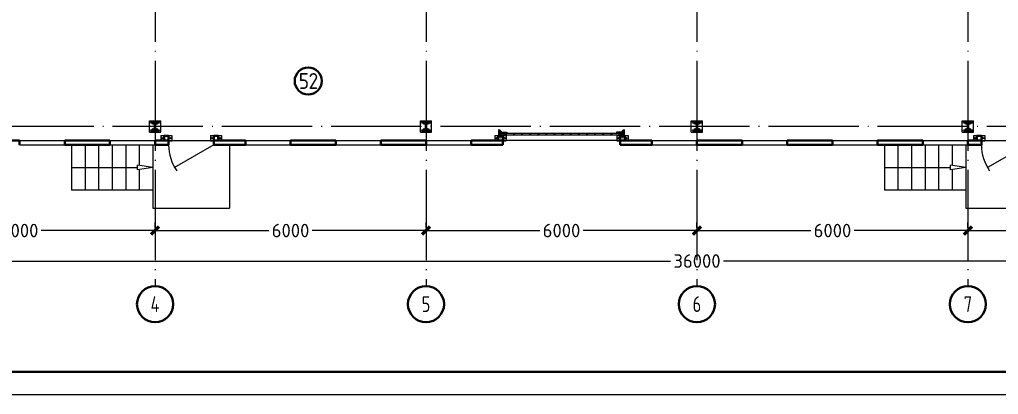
# Model space of a CAD drawing. Extents: x -965262 to 1142518, y -357520 to 71675.
# Drawn here: x -48477 to -26802, y -240088 to -231785 of the extents above; entities that cross this region are included whole.
import ezdxf

# ---------------------------------------------------------------- set-up
doc = ezdxf.new("R2010")
doc.units = 0
doc.header["$LTSCALE"] = 10
doc.linetypes.add('DOTE', pattern=[2.42, 2, -0.2, 0.02, -0.2])
doc.layers.get('0').update_dxf_attribs({"linetype": 'CONTINUOUS', "lineweight": 30})
doc.layers.get('Defpoints').update_dxf_attribs({"linetype": 'CONTINUOUS'})
doc.layers.add('DOTE', color=7, linetype='DOTE', lineweight=9)
doc.styles.add('GOST 2.304', font='isocpeur.ttf', dxfattribs={"width": 0.75, "height": 250})
doc.styles.add('GOST-2.304_Type-B', font='isocpeur.ttf', dxfattribs={"width": 0.9})
doc.styles.get("Standard").update_dxf_attribs({"font": 'isocpeur.ttf', "height": 300})
doc.dimstyles.get("Standard").update_dxf_attribs({"dimscale": 100, "dimtxt": 300, "dimasz": 1.8, "dimexe": 1.8, "dimexo": 0.625, "dimgap": 0.9, "dimtad": 0, "dimdec": 0, "dimzin": 0, "dimdsep": 46, "dimtxsty": 'Standard', "dimblk": 'ARCHTICK', "dimcen": 0.9, "dimclrd": 256, "dimclre": 256, "dimclrt": 256, "dimadec": 0, "dimazin": 0, "dimtfac": 1, "dimtdec": 0, "dimtofl": 0, "dimtmove": 0, "dimatfit": 3, "dimfxl": 1, "dimtolj": 1, "dimtzin": 0, "dimlwd": 15, "dimlwe": 15, "dimarcsym": 0})

# ---------------------------------------------------------------- blocks, each defined once
blk = doc.blocks.new('EC3')
at = {"lineweight": 15}
for p, q in [((67649, 6194), (67649, 4528)), ((68449, 6194), (67649, 6194)), ((68449, 6194), (68449, 4528)), ((68449, 4528), (67649, 4528))]:
    blk.add_line(p, q, dxfattribs=at)
for p, q in [((68382, 5694), (67715, 5694)), ((67715, 5694), (67715, 5028)), ((68382, 5028), (67715, 5028)), ((68382, 5694), (68382, 5028))]:
    blk.add_line(p, q)
for centre in [(68049, 5961), (68049, 4761)]:
    blk.add_circle(centre, 86.7, dxfattribs=at)
blk = doc.blocks.new('MC2#1')
at = {"lineweight": 15}
for p, q in [((-47725, -10175), (-47475, -10175)), ((-47725, -10425), (-47725, -10175)), ((-47475, -10425), (-47475, -10175)), ((-47725, -10425), (-47475, -10425))]:
    blk.add_line(p, q, dxfattribs=at)
for p, q in [((-47700, -10200), (-47500, -10200)), ((-47700, -10212), (-47700, -10200)), ((-47700, -10212), (-47604, -10212)), ((-47700, -10400), (-47700, -10388)), ((-47700, -10388), (-47604, -10388)), ((-47700, -10400), (-47500, -10400)), ((-47604, -10388), (-47604, -10212)), ((-47596, -10388), (-47596, -10212)), ((-47596, -10212), (-47500, -10212)), ((-47596, -10388), (-47500, -10388)), ((-47500, -10212), (-47500, -10200)), ((-47500, -10400), (-47500, -10388))]:
    blk.add_line(p, q)
for centre, major_axis, start_param, end_param in [((-47645, -10235), (-11.3, -11.3), 0.785398, 7.068583), ((-47645, -10365), (-11.3, 11.3), 2.356194490191857, 8.639379797371443), ((-47555, -10235), (-11.3, -11.3), 0.785398, 7.068583), ((-47555, -10365), (-11.3, 11.3), 2.356194490191857, 8.639379797371443)]:
    blk.add_ellipse(centre, major_axis=major_axis, ratio=1, start_param=start_param, end_param=end_param, dxfattribs=at)
blk = doc.blocks.new('anchor.bolt')
for p, q in [((-0.07, 0), (-0.07, -0.72)), ((0.07, 0), (0.07, -0.06)), ((-0.1, -0.04), (-0.07, -0.03)), ((-0.1, -0.04), (0.09, -0.06)), ((0.07, -0.07), (-0.1, -0.04)), ((-0.1, -0.11), (-0.07, -0.1)), ((-0.1, -0.11), (0.09, -0.13)), ((0.07, -0.14), (-0.1, -0.11)), ((-0.1, -0.18), (-0.07, -0.17)), ((-0.1, -0.18), (0.09, -0.2)), ((0.07, -0.21), (-0.1, -0.18)), ((-0.1, -0.25), (-0.07, -0.24)), ((-0.1, -0.25), (0.09, -0.27)), ((0.07, -0.28), (-0.1, -0.25)), ((-0.1, -0.32), (-0.07, -0.31)), ((-0.1, -0.32), (0.09, -0.34)), ((0.07, -0.35), (-0.1, -0.32)), ((-0.1, -0.39), (-0.07, -0.38)), ((-0.1, -0.39), (0.09, -0.41)), ((0.07, -0.42), (-0.1, -0.39)), ((-0.1, -0.46), (-0.07, -0.45)), ((-0.1, -0.46), (0.09, -0.48)), ((0.07, -0.49), (-0.1, -0.46)), ((-0.1, -0.53), (-0.07, -0.52)), ((-0.1, -0.53), (0.09, -0.55)), ((0.07, -0.56), (-0.1, -0.53)), ((-0.09, -0.6), (-0.07, -0.59)), ((-0.09, -0.6), (0.09, -0.62)), ((0.07, -0.63), (-0.09, -0.6)), ((-0.07, -0.72), (0, -0.8)), ((-0.04, -0.62), (-0.06, -0.63)), ((-0.06, -0.64), (-0.06, -0.63)), ((-0.06, -0.73), (-0.06, -0.64)), ((0, -0.79), (-0.06, -0.73)), ((-0.01, -0.63), (-0.04, -0.62)), ((-0.03, -0.63), (0, -0.79)), ((-0.03, -0.63), (0.01, -0.78)), ((-0.02, -0.63), (0.01, -0.77)), ((-0.01, -0.63), (0.02, -0.76)), ((0.03, -0.69), (-0.01, -0.63)), ((0, -0.64), (0.03, -0.75)), ((0, -0.8), (0.07, -0.72)), ((0, -0.79), (0.03, -0.74)), ((0.01, -0.66), (0.03, -0.74)), ((0.03, -0.74), (0.03, -0.69)), ((0.07, -0.06), (0.09, -0.06)), ((0.09, -0.06), (0.07, -0.07)), ((0.07, -0.07), (0.07, -0.13)), ((0.07, -0.13), (0.09, -0.13)), ((0.09, -0.13), (0.07, -0.14)), ((0.07, -0.14), (0.07, -0.2)), ((0.07, -0.2), (0.09, -0.2)), ((0.09, -0.2), (0.07, -0.21)), ((0.07, -0.21), (0.07, -0.27)), ((0.07, -0.27), (0.09, -0.27)), ((0.09, -0.27), (0.07, -0.28)), ((0.07, -0.28), (0.07, -0.34)), ((0.07, -0.33), (0.09, -0.34)), ((0.09, -0.34), (0.07, -0.35)), ((0.07, -0.35), (0.07, -0.41)), ((0.07, -0.4), (0.09, -0.41)), ((0.09, -0.41), (0.07, -0.42)), ((0.07, -0.42), (0.07, -0.48)), ((0.07, -0.47), (0.09, -0.48)), ((0.09, -0.48), (0.07, -0.49)), ((0.07, -0.49), (0.07, -0.55)), ((0.07, -0.55), (0.09, -0.55)), ((0.09, -0.55), (0.07, -0.56)), ((0.07, -0.56), (0.07, -0.62)), ((0.09, -0.62), (0.07, -0.63)), ((0.07, -0.62), (0.09, -0.62)), ((0.07, -0.63), (0.07, -0.72))]:
    blk.add_line(p, q)
blk.add_arc((0.16, -0.64), 0.222, 187.9982, 219.836)
blk = doc.blocks.new('Крепеж_ворот')
at = {"lineweight": 15}
h = blk.add_hatch(dxfattribs=at)
h.set_pattern_fill('ANSI31', color=256, scale=2, angle=180)
h.set_pattern_definition([(225, (746089.599, 74802.7244), (4.49013, -4.49013), [])])
h.paths.add_polyline_path([(746087, 74804), (746087, 74802), (746091, 74802), (746094, 74802), (746094, 74804)], flags=17)
h.paths.add_polyline_path([(746116, 74802, 0.165118), (746120, 74803), (746124, 74806, -0.301689), (746131, 74807), (746135, 74805, 0.130081), (746138, 74804), (746142, 74804), (746142, 74806), (746138, 74806, -0.130081), (746136, 74807), (746133, 74809, 0.301689), (746123, 74808), (746118, 74805, -0.165112), (746116, 74804), (746064, 74804, -0.414223), (746061, 74807), (746061, 74868), (746059, 74868), (746059, 74869), (746059, 74870), (746059, 74870), (746059, 74871), (746059, 74872), (746059, 74872), (746059, 74873), (746059, 74874), (746059, 74875), (746059, 74876), (746059, 74876), (746059, 74877), (746059, 74877), (746059, 74878), (746059, 74879), (746059, 74879), (746061, 74879), (746061, 74945), (746058, 74945), (746058, 74807, 0.41422), (746064, 74802)])
h = blk.add_hatch(dxfattribs=at)
h.set_pattern_fill('ANSI31', color=256, scale=2, angle=90)
h.set_pattern_definition([(135, (736343.8085, 75928.334), (-4.490128, -4.490128), [])])
edge = h.paths.add_edge_path()
edge.add_ellipse((746065, 74838), major_axis=(-1.67, 1.67), ratio=1, start_angle=45, end_angle=135, ccw=False)
edge.add_line((746063, 74838), (746063, 74868))
edge.add_line((746063, 74868), (746061, 74868))
edge.add_line((746061, 74868), (746061, 74838))
edge.add_ellipse((746065, 74838), major_axis=(-2.89, 2.89), ratio=1, start_angle=45, end_angle=135)
edge.add_line((746065, 74834), (746097, 74834))
edge.add_line((746097, 74834), (746097, 74836))
edge.add_line((746097, 74836), (746065, 74836))
edge = h.paths.add_edge_path()
edge.add_ellipse((746065, 74890), major_axis=(2.89, 2.89), ratio=1, start_angle=106, end_angle=135)
edge.add_line((746061, 74890), (746061, 74879))
edge.add_line((746061, 74879), (746063, 74879))
edge.add_line((746063, 74879), (746063, 74890))
edge.add_ellipse((746065, 74890), major_axis=(-1.67, 1.67), ratio=1, start_angle=16, end_angle=45, ccw=False)
edge.add_line((746063, 74891), (746070, 74904))
edge.add_ellipse((746079, 74899), major_axis=(7.45, 7.45), ratio=1, start_angle=-3, end_angle=106, ccw=False)
edge.add_line((746087, 74906), (746097, 74894))
edge.add_line((746097, 74894), (746099, 74895))
edge.add_line((746099, 74895), (746088, 74907))
edge.add_ellipse((746079, 74899), major_axis=(8.67, 8.67), ratio=1, start_angle=-3, end_angle=106)
edge.add_line((746068, 74905), (746062, 74892))
h = blk.add_hatch(color=256, dxfattribs=at)
h.dxf.hatch_style = 1
h.paths.add_polyline_path([(746146, 74809), (746143, 74810, 0.10613), (746142, 74810), (746136, 74809, -0.181324), (746135, 74810, 0.335683), (746120, 74809, -0.119126), (746119, 74809, 0.371631), (746118, 74808), (746118, 74808, 0.451909), (746119, 74807, 0.124341), (746121, 74808, -0.343618), (746134, 74808, 0.181324), (746137, 74808), (746143, 74808, -0.110452), (746143, 74808), (746147, 74807, -0.710497), (746147, 74805), (746143, 74804), (746136, 74804, -0.178994), (746133, 74805, 0.369834), (746130, 74805, -0.178993), (746127, 74804), (746122, 74804, 0.120709), (746122, 74804), (746120, 74803, -0.017147), (746119, 74802, 0.538795), (746120, 74802), (746127, 74802, 0.207608), (746131, 74804, -0.433918), (746132, 74804, 0.207608), (746135, 74802), (746143, 74802, 0.079707), (746143, 74802), (746148, 74804, 0.461502), (746149, 74807, -0.250825), (746149, 74808, -0.128039), (746173, 74816, 0.416657), (746174, 74816), (746174, 74817, 0.409849), (746173, 74817, 0.127248)])
for p, q in [((746058, 74807), (746058, 74945)), ((746058, 74945), (746061, 74945)), ((746059, 74879), (746063, 74879)), ((746059, 74868), (746059, 74879)), ((746059, 74868), (746063, 74868)), ((746061, 74879), (746061, 74945)), ((746061, 74879), (746061, 74890)), ((746061, 74807), (746061, 74868)), ((746061, 74838), (746061, 74868)), ((746068, 74905), (746062, 74892)), ((746070, 74904), (746063, 74891)), ((746063, 74838), (746063, 74890)), ((746064, 74883), (746063, 74883)), ((746064, 74865), (746063, 74865)), ((746064, 74883), (746064, 74874)), ((746067, 74880), (746064, 74883)), ((746064, 74875), (746064, 74873)), ((746064, 74874), (746064, 74865)), ((746067, 74868), (746064, 74865)), ((746064, 74804), (746116, 74804)), ((746064, 74802), (746116, 74802)), ((746097, 74836), (746065, 74836)), ((746097, 74834), (746065, 74834)), ((746067, 74880), (746067, 74875)), ((746067, 74873), (746067, 74868)), ((746079, 74806), (746102, 74806)), ((746079, 74806), (746079, 74804)), ((746079, 74804), (746102, 74804)), ((746082, 74814), (746081, 74813)), ((746081, 74813), (746081, 74806)), ((746099, 74814), (746082, 74814)), ((746086, 74813), (746086, 74806)), ((746087, 74906), (746097, 74894)), ((746088, 74907), (746099, 74895)), ((746095, 74813), (746095, 74806)), ((746097, 74894), (746099, 74895)), ((746097, 74834), (746097, 74836)), ((746099, 74814), (746100, 74813)), ((746100, 74813), (746100, 74806)), ((746102, 74806), (746102, 74804)), ((746118, 74805), (746123, 74808)), ((746120, 74803), (746124, 74806)), ((746135, 74805), (746131, 74807)), ((746136, 74807), (746133, 74809)), ((746142, 74806), (746138, 74806)), ((746138, 74804), (746142, 74804)), ((746142, 74806), (746142, 74804)), ((746142, 74804), (746142, 74806)), ((746143, 74804), (746147, 74805)), ((746143, 74802), (746148, 74804)), ((746174, 74817), (746174, 74816))]:
    blk.add_line(p, q)
for p, q in [((746061, 74879), (746061, 74881)), ((746061, 74834), (746061, 74868)), ((746063, 74883), (746063, 74874)), ((746063, 74874), (746063, 74865)), ((746073, 74842), (746073, 74905)), ((746073, 74896), (746077, 74892)), ((746073, 74851), (746077, 74855)), ((746074, 74886), (746074, 74861)), ((746074, 74880), (746076, 74880)), ((746074, 74867), (746076, 74867)), ((746076, 74886), (746076, 74883)), ((746076, 74883), (746076, 74886)), ((746076, 74886), (746077, 74886)), ((746076, 74864), (746076, 74883)), ((746077, 74873), (746076, 74880)), ((746076, 74880), (746076, 74867)), ((746077, 74873), (746076, 74867)), ((746076, 74864), (746076, 74861)), ((746076, 74864), (746076, 74861)), ((746076, 74861), (746077, 74861)), ((746077, 74886), (746077, 74892)), ((746077, 74861), (746077, 74855)), ((746081, 74898), (746081, 74886)), ((746081, 74849), (746081, 74861)), ((746087, 74898), (746082, 74898)), ((746082, 74886), (746087, 74886)), ((746082, 74861), (746087, 74861)), ((746087, 74849), (746082, 74849)), ((746087, 74899), (746087, 74898)), ((746087, 74886), (746087, 74898)), ((746087, 74886), (746098, 74886)), ((746087, 74849), (746087, 74861)), ((746087, 74861), (746098, 74861)), ((746087, 74847), (746087, 74849)), ((746099, 74885), (746099, 74883)), ((746099, 74883), (746099, 74864)), ((746099, 74882), (746100, 74882)), ((746099, 74865), (746100, 74865)), ((746099, 74862), (746099, 74864)), ((746100, 74861), (746100, 74886)), ((746100, 74886), (746110, 74886)), ((746100, 74861), (746110, 74861)), ((746110, 74861), (746110, 74886)), ((746110, 74881), (746225, 74881)), ((746110, 74865), (746212, 74865)), ((746114, 74877), (746225, 74877)), ((746250, 74859), (746250, 74863))]:
    blk.add_line(p, q, dxfattribs=at)
at = {"lineweight": 15, "ltscale": 0.5}
for p, q in [((746076, 74886), (746074, 74886)), ((746076, 74861), (746074, 74861))]:
    blk.add_line(p, q, dxfattribs=at)
at = {"lineweight": 15, "extrusion": (-1.7375e-14, 1, 0)}
for p, q in [((746113, 74884), (746225, 74884)), ((746113, 74863), (746113, 74884)), ((746113, 74863), (746136, 74863)), ((746117, 74857), (746117, 74829)), ((746117, 74826), (746119, 74823)), ((746119, 74823), (746123, 74825)), ((746121, 74857), (746121, 74829)), ((746123, 74825), (746121, 74828)), ((746123, 74863), (746123, 74863)), ((746250, 74863), (746123, 74863)), ((746250, 74859), (746123, 74859)), ((746124, 74840), (746124, 74849)), ((746136, 74882), (746157, 74882)), ((746136, 74863), (746136, 74882)), ((746157, 74882), (746157, 74863)), ((746157, 74863), (746212, 74863))]:
    blk.add_line(p, q, dxfattribs=at)
at = {"lineweight": 15, "ltscale": 0.5, "extrusion": (-1.7375e-14, 1, 0)}
for p, q in [((746113, 74880), (746225, 74880)), ((746136, 74866), (746113, 74866)), ((746115, 74871), (746120, 74871)), ((746121, 74857), (746117, 74857)), ((746117, 74852), (746117, 74854)), ((746121, 74840), (746117, 74840)), ((746117, 74837), (746117, 74835)), ((746121, 74829), (746117, 74829)), ((746120, 74839), (746120, 74850)), ((746124, 74848), (746120, 74848)), ((746124, 74841), (746120, 74841)), ((746123, 74869), (746123, 74863)), ((746123, 74863), (746123, 74859)), ((746140, 74863), (746140, 74859)), ((746153, 74863), (746153, 74859)), ((746212, 74866), (746157, 74866)), ((746173, 74863), (746173, 74859))]:
    blk.add_line(p, q, dxfattribs=at)
at = {"lineweight": 15, "extrusion": (-2.77556e-16, -1, 0)}
for p, q in [((746225, 74866), (746114, 74866)), ((746128, 74866), (746128, 74863)), ((746138, 74866), (746138, 74863)), ((746164, 74866), (746164, 74863)), ((746174, 74866), (746174, 74863)), ((746201, 74866), (746201, 74863)), ((746210, 74866), (746210, 74863)), ((746225, 74884), (746225, 74863))]:
    blk.add_line(p, q, dxfattribs=at)
at = {"extrusion": (-1, -4.26669e-14, 0)}
for p, q in [((746118, 74808), (746118, 74808)), ((746136, 74809), (746142, 74810)), ((746143, 74808), (746137, 74808)), ((746143, 74810), (746146, 74809)), ((746147, 74807), (746143, 74808))]:
    blk.add_line(p, q, dxfattribs=at)
at = {"extrusion": (-1, -4.2422e-14, 1.22461e-16)}
for p, q in [((746119, 74803), (746122, 74804)), ((746127, 74802), (746120, 74802)), ((746122, 74804), (746127, 74804)), ((746143, 74802), (746135, 74802)), ((746136, 74804), (746143, 74804))]:
    blk.add_line(p, q, dxfattribs=at)
for centre, radius, start, end in [((746064, 74807), 5.62, 180, 270), ((746064, 74807), 3.11, 180, 270), ((746082, 74804), 10.4, 68.2753, 87.8782), ((746091, 74798), 16.2, 73.306, 107.292), ((746099, 74804), 10.4, 92.1218, 111.7247), ((746116, 74807), 3.11, 270, 307.5043), ((746116, 74807), 5.62, 270, 307.5043), ((746119, 74808), 0.586, 91.7247, 173.2711), ((746119, 74807), 0.586, 173.2711, 270.547), ((746118, 74812), 3.52, 271.7247, 298.8983), ((746118, 74812), 5.21, 270.547, 298.8983), ((746128, 74799), 12.4, 54.8903, 129.1143), ((746128, 74799), 10.7, 54.8903, 130.7448), ((746128, 74801), 8.97, 60.3534, 127.5043), ((746128, 74801), 8.97, 60.3534, 127.5043), ((746128, 74801), 8.97, 60.3534, 127.5043), ((746128, 74801), 6.46, 60.3534, 127.5043), ((746136, 74811), 3.54, 234.8903, 276), ((746136, 74811), 1.86, 234.8903, 276), ((746138, 74810), 5.62, 240.3534, 270), ((746138, 74810), 3.11, 240.3534, 270), ((746143, 74810), 0.292, 71.7675, 96), ((746143, 74808), 0.292, 70.7873, 96), ((746176, 74761), 56.8, 93.2805, 122.2878), ((746147, 74806), 0.562, 289.2127, 70.7873), ((746147, 74806), 2.25, 288.2291, 27.3228), ((746176, 74765), 50.3, 93.6593, 122.8448), ((746150, 74807), 0.586, 151, 207.3228), ((746173, 74817), 0.6, 4.1357, 93.2805), ((746173, 74816), 0.6, 273.6593, 4.1357)]:
    blk.add_arc(centre, radius, start, end)
at = {"lineweight": 15}
for centre, radius, start, end in [((746079, 74899), 8.28, 0, 136.0097), ((746079, 74847), 8.28, 223.9903, 0), ((746077, 74883), 0.956, 180, 270), ((746077, 74883), 0.75, 180, 270), ((746077, 74864), 0.956, 90, 180), ((746077, 74864), 0.75, 90, 180), ((746076, 74892), 0.375, 0, 45), ((746076, 74855), 0.375, 315, 0), ((746082, 74898), 0.375, 91, 180), ((746082, 74886), 0.75, 180, 270), ((746082, 74861), 0.75, 90, 180), ((746082, 74849), 0.375, 180, 269), ((746098, 74885), 0.375, 0, 90), ((746098, 74862), 0.375, 270, 0), ((746123, 74857), 5.92, 90, 180), ((746123, 74829), 5.92, 180, 199.6464), ((746123, 74857), 1.87, 90, 180), ((746129, 74855), 8.15, 194.9986, 233.9214), ((746129, 74833), 8.15, 126.0786, 165.0014), ((746123, 74829), 1.87, 180, 185.5313)]:
    blk.add_arc(centre, radius, start, end, dxfattribs=at)
at = {"lineweight": 15, "ltscale": 0.5}
for centre, radius, start, end in [((746119, 74852), 2.25, 195, 270), ((746119, 74836), 2.25, 90, 165), ((746119, 74850), 0.375, 0, 90), ((746119, 74839), 0.375, 270, 0)]:
    blk.add_arc(centre, radius, start, end, dxfattribs=at)
at = {"extrusion": (-1.22461e-16, -5.20252e-30, -1)}
for centre, radius, start, end in [((-746120, 74802), 0.187, 270, 62.4687), ((-746122, 74803), 0.586, 62.4687, 90), ((-746127, 74809), 4.69, 229.4077, 270), ((-746127, 74807), 4.69, 223.0863, 270), ((-746131, 74803), 2.32, 49.4077, 130.5923), ((-746131, 74803), 0.637, 43.0863, 136.9137), ((-746135, 74807), 4.69, 270, 316.9137), ((-746136, 74809), 4.69, 270, 310.5923), ((-746143, 74804), 0.292, 250.7873, 270), ((-746143, 74802), 0.292, 251.7709, 270)]:
    blk.add_arc(centre, radius, start, end, dxfattribs=at)
at = {"extrusion": (0, 0, -1)}
for centre, major_axis, start_param, end_param in [((746065, 74890), (2.89, 2.89), 3.926991, 4.433136), ((746065, 74838), (-2.89, 2.89), 3.926991, 5.497787), ((746065, 74890), (-1.67, 1.67), 5.497787, 6.003933), ((746065, 74838), (-1.67, 1.67), 3.926991, 5.497787), ((746079, 74899), (8.67, 8.67), 4.433136, 6.335545), ((746079, 74899), (7.45, 7.45), 4.433136, 6.335545)]:
    blk.add_ellipse(centre, major_axis=major_axis, ratio=1, start_param=start_param, end_param=end_param, dxfattribs=at)
for points in [[(746067, 74875), (746066, 74875), (746064, 74875)], [(746064, 74873), (746066, 74873), (746067, 74873)]]:
    blk.add_rational_spline(points, [1, 1.01284142743, 1], degree=2)
at = {"lineweight": 15, "ltscale": 0.5}
for points, knots in [([(746115, 74871), (746115, 74871), (746114, 74871), (746114, 74871), (746114, 74872), (746113, 74872), (746113, 74872), (746113, 74873), (746113, 74873), (746113, 74873)], [0.37141352, 0.37141352, 0.37141352, 0.37141352, 0.39402571, 0.39402571, 0.41663789, 0.41663789, 0.43959523, 0.43959523, 0.46255257, 0.46255257, 0.46255257, 0.46255257]), ([(746123, 74869), (746123, 74869), (746123, 74869), (746122, 74870), (746122, 74870), (746122, 74871), (746122, 74871), (746121, 74871), (746121, 74871), (746120, 74871)], [0.28027447, 0.28027447, 0.28027447, 0.28027447, 0.30323181, 0.30323181, 0.32618916, 0.32618916, 0.34880134, 0.34880134, 0.37141352, 0.37141352, 0.37141352, 0.37141352])]:
    blk.add_open_spline(points, degree=3, knots=knots, dxfattribs=at)
at = {"lineweight": 15}
for points in [[(746117, 74827), (746117, 74827), (746117, 74826), (746117, 74826)], [(746121, 74828), (746121, 74828), (746121, 74828), (746121, 74829)]]:
    blk.add_open_spline(points, degree=3, dxfattribs=at)
at = {"xscale": -50.80000000000001, "yscale": 50.80000000000001, "zscale": 50.80000000000001}
blk.add_blockref('anchor.bolt', (746091, 74804), dxfattribs=at)
blk = doc.blocks.new('_ArchTick')
at = {"color": 0, "linetype": 'ByBlock', "lineweight": 0, "const_width": 0.4}
blk.add_lwpolyline([(-0.5, -0.5), (0.5, 0.5)], dxfattribs=at)
blk = doc.blocks.new('*D1413')
at = {"lineweight": 15, "transparency": 16777216}
for p, q in [((-27477, -236395), (-27477, -236278)), ((-27477, -236458), (-24957, -236458)), ((-21477, -236458), (-23997, -236458)), ((-21477, -236395), (-21477, -236278))]:
    blk.add_line(p, q, dxfattribs=at)
at = {"layer": 'Defpoints', "color": 0, "lineweight": 15, "transparency": 16777216}
for p in [(-27477, -236458), (-27477, -236458), (-21477, -236458)]:
    blk.add_point(p, dxfattribs=at)
at = {"lineweight": 15, "transparency": 16777216, "xscale": 180, "yscale": 180, "zscale": 180, "rotation": 180}
blk.add_blockref('_ArchTick', (-27477, -236458), dxfattribs=at)
at = {"lineweight": 15, "transparency": 16777216, "xscale": 180, "yscale": 180, "zscale": 180}
blk.add_blockref('_ArchTick', (-21477, -236458), dxfattribs=at)
at = {"lineweight": 15, "transparency": 16777216, "insert": (-24477, -236458), "char_height": 300, "attachment_point": 5}
blk.add_mtext('\\A1;6000', dxfattribs=at)
blk = doc.blocks.new('*D1414')
at = {"lineweight": 15, "transparency": 16777216}
for p, q in [((-33477, -236395), (-33477, -236278)), ((-33477, -236458), (-30957, -236458)), ((-27477, -236458), (-29997, -236458)), ((-27477, -236395), (-27477, -236278))]:
    blk.add_line(p, q, dxfattribs=at)
at = {"layer": 'Defpoints', "color": 0, "lineweight": 15, "transparency": 16777216}
for p in [(-33477, -236458), (-33477, -236458), (-27477, -236458)]:
    blk.add_point(p, dxfattribs=at)
at = {"lineweight": 15, "transparency": 16777216, "xscale": 180, "yscale": 180, "zscale": 180, "rotation": 180}
blk.add_blockref('_ArchTick', (-33477, -236458), dxfattribs=at)
at = {"lineweight": 15, "transparency": 16777216, "xscale": 180, "yscale": 180, "zscale": 180}
blk.add_blockref('_ArchTick', (-27477, -236458), dxfattribs=at)
at = {"lineweight": 15, "transparency": 16777216, "insert": (-30477, -236458), "char_height": 300, "attachment_point": 5}
blk.add_mtext('\\A1;6000', dxfattribs=at)
blk = doc.blocks.new('*D1415')
at = {"lineweight": 15, "transparency": 16777216}
for p, q in [((-39477, -236395), (-39477, -236278)), ((-39477, -236458), (-36957, -236458)), ((-33477, -236458), (-35997, -236458)), ((-33477, -236395), (-33477, -236278))]:
    blk.add_line(p, q, dxfattribs=at)
at = {"layer": 'Defpoints', "color": 0, "lineweight": 15, "transparency": 16777216}
for p in [(-39477, -236458), (-39477, -236458), (-33477, -236458)]:
    blk.add_point(p, dxfattribs=at)
at = {"lineweight": 15, "transparency": 16777216, "xscale": 180, "yscale": 180, "zscale": 180, "rotation": 180}
blk.add_blockref('_ArchTick', (-39477, -236458), dxfattribs=at)
at = {"lineweight": 15, "transparency": 16777216, "xscale": 180, "yscale": 180, "zscale": 180}
blk.add_blockref('_ArchTick', (-33477, -236458), dxfattribs=at)
at = {"lineweight": 15, "transparency": 16777216, "insert": (-36477, -236458), "char_height": 300, "attachment_point": 5}
blk.add_mtext('\\A1;6000', dxfattribs=at)
blk = doc.blocks.new('*D1416')
at = {"lineweight": 15, "transparency": 16777216}
for p, q in [((-45477, -236395), (-45477, -236278)), ((-45477, -236458), (-42957, -236458)), ((-39477, -236458), (-41997, -236458)), ((-39477, -236395), (-39477, -236278))]:
    blk.add_line(p, q, dxfattribs=at)
at = {"layer": 'Defpoints', "color": 0, "lineweight": 15, "transparency": 16777216}
for p in [(-45477, -236458), (-45477, -236458), (-39477, -236458)]:
    blk.add_point(p, dxfattribs=at)
at = {"lineweight": 15, "transparency": 16777216, "xscale": 180, "yscale": 180, "zscale": 180, "rotation": 180}
blk.add_blockref('_ArchTick', (-45477, -236458), dxfattribs=at)
at = {"lineweight": 15, "transparency": 16777216, "xscale": 180, "yscale": 180, "zscale": 180}
blk.add_blockref('_ArchTick', (-39477, -236458), dxfattribs=at)
at = {"lineweight": 15, "transparency": 16777216, "insert": (-42477, -236458), "char_height": 300, "attachment_point": 5}
blk.add_mtext('\\A1;6000', dxfattribs=at)
blk = doc.blocks.new('*D1417')
at = {"lineweight": 15, "transparency": 16777216}
for p, q in [((-51477, -236395), (-51477, -236278)), ((-51477, -236458), (-48957, -236458)), ((-45477, -236458), (-47997, -236458)), ((-45477, -236395), (-45477, -236278))]:
    blk.add_line(p, q, dxfattribs=at)
at = {"layer": 'Defpoints', "color": 0, "lineweight": 15, "transparency": 16777216}
for p in [(-51477, -236458), (-51477, -236458), (-45477, -236458)]:
    blk.add_point(p, dxfattribs=at)
at = {"lineweight": 15, "transparency": 16777216, "xscale": 180, "yscale": 180, "zscale": 180, "rotation": 180}
blk.add_blockref('_ArchTick', (-51477, -236458), dxfattribs=at)
at = {"lineweight": 15, "transparency": 16777216, "xscale": 180, "yscale": 180, "zscale": 180}
blk.add_blockref('_ArchTick', (-45477, -236458), dxfattribs=at)
at = {"lineweight": 15, "transparency": 16777216, "insert": (-48477, -236458), "char_height": 300, "attachment_point": 5}
blk.add_mtext('\\A1;6000', dxfattribs=at)
blk = doc.blocks.new('*D1422')
at = {"lineweight": 15, "transparency": 16777216}
for p, q in [((-51477, -237070), (-51477, -236953)), ((-15477, -237070), (-15477, -236953)), ((-51477, -237133), (-34062, -237133)), ((-15477, -237133), (-32892, -237133))]:
    blk.add_line(p, q, dxfattribs=at)
at = {"layer": 'Defpoints', "color": 0, "lineweight": 15, "transparency": 16777216}
for p in [(-51477, -237133), (-15477, -237133, -1451), (-15477, -237133)]:
    blk.add_point(p, dxfattribs=at)
at = {"lineweight": 15, "transparency": 16777216, "xscale": 180, "yscale": 180, "zscale": 180, "rotation": 180}
blk.add_blockref('_ArchTick', (-51477, -237133), dxfattribs=at)
at = {"lineweight": 15, "transparency": 16777216, "xscale": 180, "yscale": 180, "zscale": 180}
blk.add_blockref('_ArchTick', (-15477, -237133), dxfattribs=at)
at = {"lineweight": 15, "transparency": 16777216, "insert": (-33477, -237133), "char_height": 300, "attachment_point": 5}
blk.add_mtext('\\A1;36000', dxfattribs=at)

msp = doc.modelspace()

# ---------------------------------------------------------------- hatches: boundary and pattern name
at = {"lineweight": 15}
h = msp.add_hatch(dxfattribs=at)
h.set_pattern_fill('ANSI37', scale=40, angle=90)
h.set_pattern_definition([(135, (-968604.76, -388425.75), (-89.802561, -89.802561), []), (225, (-968604.76, -388425.75), (89.802561, -89.802561), [])])
h.paths.add_polyline_path([(-35161.1, -234306.2), (-37793.8, -234306.2), (-37793.8, -234346.2), (-35161.1, -234346.2)])

# ---------------------------------------------------------------- linework, layer by layer
at = {"color": 7, "lineweight": 15}
for p, q in [((-35161.1, -234306.2, -1451.3), (-37793.8, -234306.2, -1451.3)), ((-37793.8, -234346.2, -1451.3), (-37793.8, -234306.2, -1451.3)), ((-35161.1, -234346.2, -1451.3), (-35161.1, -234306.2, -1451.3)), ((-48477.4, -234462.1, -3259.8), (-47477.4, -234462.1, -3259.8)), ((-46477.4, -234462.1, -3259.8), (-45477.4, -234462.1, -3259.8)), ((-45177.4, -234462.1, -1451.3), (-44177.4, -234462.1, -1451.3)), ((-43477.4, -234462.1, -3250.6), (-42477.4, -234462.1, 9.2)), ((-41477.4, -234462.1, -6992.9), (-40477.4, -234462.1, -3259.8)), ((-39477.4, -234462.1, -3259.8), (-38477.4, -234462.1, -3259.8)), ((-35161.1, -234346.2, -1451.3), (-37793.8, -234346.2, -1451.3)), ((-35177.4, -234462.1, -1451.3), (-37777.4, -234462.1, -1451.3)), ((-34477.4, -234462.1, -3259.8), (-33477.4, -234462.1, -3259.8)), ((-32477.4, -234462.1, -7644.9), (-31477.4, -234462.1, -4385.1)), ((-30477.4, -234462.1, -3259.8), (-29477.4, -234462.1, -3259.8)), ((-28477.4, -234462.1, -3259.8), (-27477.4, -234462.1, -3259.8)), ((-27177.4, -234462.1, -1451.3), (-26177.4, -234462.1, -1451.3)), ((-48477.4, -234562.1, -3259.8), (-47477.4, -234562.1, -3259.8)), ((-47327.3, -234562.1, -1451.3), (-47327.3, -235562.1, -1451.3)), ((-47027.3, -234562.1, -1451.3), (-47027.3, -235562.1, -1451.3)), ((-46727.3, -234562.1, -1451.3), (-46727.3, -235562.1, -1451.3)), ((-46477.4, -234562.1, -3259.8), (-45477.4, -234562.1, -3259.8)), ((-46427.3, -234562.1, -1451.3), (-46427.3, -235562.1, -1451.3)), ((-46127.3, -234562.1, -1451.3), (-46127.3, -235562.1, -1451.3)), ((-45827.3, -234562.1, -1451.3), (-45827.3, -235018.8, -1451.3)), ((-45527.3, -234562.1, -1451.3), (-45527.3, -235962.1, -1451.3)), ((-44177.4, -234562.1, -1451.3), (-45043.4, -235062.1, -1451.3)), ((-43827.4, -234562.1, -1451.3), (-43827.4, -235962.1, -1451.3)), ((-43477.4, -234562.1, 9.2), (-42477.4, -234562.1, 3269)), ((-41477.4, -234562.1, -3733.1), (-39777.4, -234562.1, 1808.5)), ((-39477.4, -234562.1, -3259.8), (-38477.4, -234562.1, -3259.8)), ((-34477.4, -234562.1, -3259.8), (-33477.4, -234562.1, -3259.8)), ((-32477.4, -234562.1, -4385.1), (-31477.4, -234562.1, -1125.3)), ((-30477.4, -234562.1, -3259.8), (-29477.4, -234562.1, -3259.8)), ((-29327.3, -234562.1, -1451.3), (-29327.3, -235562.1, -1451.3)), ((-29027.3, -234562.1, -1451.3), (-29027.3, -235562.1, -1451.3)), ((-28727.3, -234562.1, -1451.3), (-28727.3, -235562.1, -1451.3)), ((-28477.4, -234562.1, -3259.8), (-27477.4, -234562.1, -3259.8)), ((-28427.3, -234562.1, -1451.3), (-28427.3, -235562.1, -1451.3)), ((-28127.3, -234562.1, -1451.3), (-28127.3, -235562.1, -1451.3)), ((-27827.3, -234562.1, -1451.3), (-27827.3, -235018.8, -1451.3)), ((-27527.3, -234562.1, -1451.3), (-27527.3, -235962.1, -1451.3)), ((-26177.4, -234562.1, -1451.3), (-27043.4, -235062.1, -1451.3)), ((-47327.3, -235062.1, -1451.3), (-45866.7, -235062.1, -1451.3)), ((-45527.3, -235062.1, -1451.3), (-45866.7, -235013.1, -1451.3)), ((-45866.7, -235111.1, -1451.3), (-45866.7, -235013.1, -1451.3)), ((-45527.3, -235062.1, -1451.3), (-45866.7, -235111.1, -1451.3)), ((-45827.3, -235105.4, -1451.3), (-45827.3, -235562.1, -1451.3)), ((-29327.3, -235062.1, -1451.3), (-27866.7, -235062.1, -1451.3)), ((-27527.3, -235062.1, -1451.3), (-27866.7, -235013.1, -1451.3)), ((-27866.7, -235111.1, -1451.3), (-27866.7, -235013.1, -1451.3)), ((-27527.3, -235062.1, -1451.3), (-27866.7, -235111.1, -1451.3)), ((-27827.3, -235105.4, -1451.3), (-27827.3, -235562.1, -1451.3)), ((-45527.3, -235962.1, -1451.3), (-43827.4, -235962.1, -1451.3)), ((-27527.3, -235962.1, -1451.3), (-25827.4, -235962.1, -1451.3))]:
    msp.add_line(p, q, dxfattribs=at)
at = {"color": 7, "ltscale": 200}
for p, q in [((-48477.4, -234462.1, -3259.8), (-49477.4, -234462.1, -3259.8)), ((-46477.4, -234462.1, -2473.5), (-47477.4, -234462.1, -3259.8)), ((-45177.4, -234462.1, -1451.3), (-45477.4, -234462.1, -1687.2)), ((-43477.4, -234462.1, -1451.3), (-44177.4, -234462.1, -1451.3)), ((-41477.4, -234462.1, -3259.8), (-42477.4, -234462.1, -1451.3)), ((-39477.4, -234462.1, -3259.8), (-40477.4, -234462.1, -3259.8)), ((-37777.4, -234462.1, -1451.3), (-38477.4, -234462.1, -3259.8)), ((-34477.4, -234462.1, -3259.8), (-35177.4, -234462.1, -1451.3)), ((-32477.4, -234462.1, -3259.8), (-33477.4, -234462.1, -3259.8)), ((-30477.4, -234462.1, -3259.8), (-31477.4, -234462.1, -3259.8)), ((-28477.4, -234462.1, -2473.5), (-29477.4, -234462.1, -3259.8)), ((-27177.4, -234462.1, -1451.3), (-27477.4, -234462.1, -1687.2)), ((-46477.4, -234562.1, -2473.5), (-47477.4, -234562.1, -3259.8)), ((-45177.4, -234562.1, -1451.3), (-45477.4, -234562.1, -1687.2)), ((-43477.4, -234562.1, -1451.3), (-44177.4, -234562.1, -1451.3)), ((-41477.4, -234562.1, -3259.8), (-42477.4, -234562.1, -1451.3)), ((-39477.4, -234562.1, -3259.8), (-40477.4, -234562.1, -3259.8)), ((-37777.4, -234562.1, -1451.3), (-38477.4, -234562.1, -3259.8)), ((-34477.4, -234562.1, -3259.8), (-35177.4, -234562.1, -1451.3)), ((-32477.4, -234562.1, -3259.8), (-33477.4, -234562.1, -1451.3)), ((-30477.4, -234562.1, -3259.8), (-31477.4, -234562.1, -3259.8)), ((-28477.4, -234562.1, -2473.5), (-29477.4, -234562.1, -3259.8)), ((-27177.4, -234562.1, -1451.3), (-27477.4, -234562.1, -1687.2))]:
    msp.add_line(p, q, dxfattribs=at)
at = {"color": 7}
for p, q in [((-48477.4, -234462.1, -3259.8), (-48477.4, -234562.1, -3259.8)), ((-47477.4, -234462.1, -3259.8), (-47477.4, -234562.1, -3259.8)), ((-46477.4, -234462.1, -3259.8), (-46477.4, -234562.1, -3259.8)), ((-45477.4, -234462.1, -3259.8), (-45477.4, -234562.1, -3259.8)), ((-45177.4, -234462.1, -1451.3), (-45177.4, -234562.1, -1451.3)), ((-44177.4, -234462.1, -1451.3), (-44177.4, -234562.1, -1451.3)), ((-43477.4, -234462.4, -3252.3), (-43477.4, -234562.4, 7.5)), ((-42477.4, -234462.1, -4711.1), (-42477.4, -234562.1, -1451.3)), ((-41477.4, -234462.1, -3259.8), (-41477.4, -234562.1, -3259.8)), ((-40477.4, -234462.1, -3259.8), (-40477.4, -234562.1, -3259.8)), ((-39477.4, -234462.1, -3259.8), (-39477.4, -234562.1, -3259.8)), ((-38477.4, -234462.1, -3259.8), (-38477.4, -234562.1, -3259.8)), ((-37777.4, -234462.1, -1451.3), (-37777.4, -234562.1, -1451.3)), ((-35177.4, -234462.1, -1451.3), (-35177.4, -234562.1, -1451.3)), ((-34477.4, -234462.1, -3259.8), (-34477.4, -234562.1, -3259.8)), ((-33477.4, -234462.1, -3259.8), (-33477.4, -234562.1, -1451.3)), ((-32477.4, -234462.1, -3259.8), (-32477.4, -234562.1, -3259.8)), ((-31477.4, -234462.1, -3259.8), (-31477.4, -234562.1, -3259.8)), ((-30477.4, -234462.1, -3259.8), (-30477.4, -234562.1, -3259.8)), ((-29477.4, -234462.1, -3259.8), (-29477.4, -234562.1, -3259.8)), ((-28477.4, -234562.1, -3259.8), (-28477.4, -234462.1, -3259.8)), ((-27477.4, -234562.1, -3259.8), (-27477.4, -234462.1, -3259.8)), ((-27177.4, -234562.1, -1451.3), (-27177.4, -234462.1, -1451.3))]:
    msp.add_line(p, q, dxfattribs=at)
at = {"color": 7, "lineweight": 15, "ltscale": 200}
for p, q in [((-45527.3, -235562.1, -1451.3), (-47327.3, -235562.1, -1451.3)), ((-27527.3, -235562.1, -1451.3), (-29327.3, -235562.1, -1451.3))]:
    msp.add_line(p, q, dxfattribs=at)
at = {"lineweight": 15, "elevation": -3259.8}
msp.add_lwpolyline([(40767.6, -240087.8), (40767.6, -155987.8), (-78132.4, -155987.8), (-78132.4, -240087.8)], close=True, dxfattribs=at)
at = {"elevation": -3259.8}
msp.add_lwpolyline([(40267.6, -239587.8), (40267.6, -156487.8), (-76132.4, -156487.8), (-76132.4, -239587.8)], close=True, dxfattribs=at)
at = {"color": 7}
msp.add_circle((-42085.4, -233145.3, -7970.9), 300, dxfattribs=at)
at = {"color": 7, "lineweight": 15}
for centre in [(-44177.4, -234562.1, -1451.3), (-26177.4, -234562.1, -1451.3)]:
    msp.add_arc(centre, 1000, 180, 215, dxfattribs=at)
at = {"color": 7}
for points in [[(-37850.5, -234288.6, -4720.3), (-37851.8, -234288.6, -4720.3), (-37853.6, -234288.6, -4720.3)], [(-37853.6, -234291, -4720.3), (-37851.8, -234291, -4720.3), (-37850.5, -234291, -4720.3)], [(-35104.3, -234288.6, -7970.9), (-35103, -234288.6, -7970.9), (-35101.2, -234288.6, -7970.9)], [(-35104.3, -234288.6, -7970.9), (-35103, -234288.6, -7970.9), (-35101.2, -234288.6, -7970.9)], [(-35104.3, -234288.6, -7970.9), (-35103, -234288.6, -7970.9), (-35101.2, -234288.6, -7970.9)], [(-35104.3, -234288.6, -7970.9), (-35103, -234288.6, -7970.9), (-35101.2, -234288.6, -7970.9)], [(-35104.3, -234288.6, -7970.9), (-35103, -234288.6, -7970.9), (-35101.2, -234288.6, -7970.9)], [(-35104.3, -234288.6, -7970.9), (-35103, -234288.6, -7970.9), (-35101.2, -234288.6, -7970.9)], [(-35104.3, -234288.6, -7970.9), (-35103, -234288.6, -7970.9), (-35101.2, -234288.6, -7970.9)], [(-35104.3, -234288.6, -7970.9), (-35103, -234288.6, -7970.9), (-35101.2, -234288.6, -7970.9)], [(-35104.3, -234288.6, -7970.9), (-35103, -234288.6, -7970.9), (-35101.2, -234288.6, -7970.9)], [(-35104.3, -234288.6, -7970.9), (-35103, -234288.6, -7970.9), (-35101.2, -234288.6, -7970.9)], [(-35104.3, -234288.6, -7970.9), (-35103, -234288.6, -7970.9), (-35101.2, -234288.6, -7970.9)], [(-35104.3, -234288.6, -7970.9), (-35103, -234288.6, -7970.9), (-35101.2, -234288.6, -7970.9)], [(-35104.3, -234288.6, -7970.9), (-35103, -234288.6, -7970.9), (-35101.2, -234288.6, -7970.9)], [(-35104.3, -234288.6, -7970.9), (-35103, -234288.6, -7970.9), (-35101.2, -234288.6, -7970.9)], [(-35104.3, -234288.6, -7970.9), (-35103, -234288.6, -7970.9), (-35101.2, -234288.6, -7970.9)], [(-35104.3, -234288.6, -7970.9), (-35103, -234288.6, -7970.9), (-35101.2, -234288.6, -7970.9)], [(-35104.3, -234288.6, -7970.9), (-35103, -234288.6, -7970.9), (-35101.2, -234288.6, -7970.9)], [(-35104.3, -234288.6, -7970.9), (-35103, -234288.6, -7970.9), (-35101.2, -234288.6, -7970.9)], [(-35104.3, -234288.6, -7970.9), (-35103, -234288.6, -7970.9), (-35101.2, -234288.6, -7970.9)], [(-35104.3, -234288.6, -7970.9), (-35103, -234288.6, -7970.9), (-35101.2, -234288.6, -7970.9)], [(-35104.3, -234288.6, -7970.9), (-35103, -234288.6, -7970.9), (-35101.2, -234288.6, -7970.9)], [(-35104.3, -234288.6, -7970.9), (-35103, -234288.6, -7970.9), (-35101.2, -234288.6, -7970.9)], [(-35104.3, -234288.6, -7970.9), (-35103, -234288.6, -7970.9), (-35101.2, -234288.6, -7970.9)], [(-35104.3, -234288.6, -7970.9), (-35103, -234288.6, -7970.9), (-35101.2, -234288.6, -7970.9)], [(-35104.3, -234288.6, -7970.9), (-35103, -234288.6, -7970.9), (-35101.2, -234288.6, -7970.9)], [(-35104.3, -234288.6, -7970.9), (-35103, -234288.6, -7970.9), (-35101.2, -234288.6, -7970.9)], [(-35104.3, -234288.6, -7970.9), (-35103, -234288.6, -7970.9), (-35101.2, -234288.6, -7970.9)], [(-35104.3, -234288.6, -7970.9), (-35103, -234288.6, -7970.9), (-35101.2, -234288.6, -7970.9)], [(-35104.3, -234288.6, -7970.9), (-35103, -234288.6, -7970.9), (-35101.2, -234288.6, -7970.9)], [(-35104.3, -234288.6, -7970.9), (-35103, -234288.6, -7970.9), (-35101.2, -234288.6, -7970.9)], [(-35104.3, -234288.6, -7970.9), (-35103, -234288.6, -7970.9), (-35101.2, -234288.6, -7970.9)], [(-35104.3, -234288.6, -7970.9), (-35103, -234288.6, -7970.9), (-35101.2, -234288.6, -7970.9)], [(-35104.3, -234288.6, -7970.9), (-35103, -234288.6, -7970.9), (-35101.2, -234288.6, -7970.9)], [(-35104.3, -234288.6, -7970.9), (-35103, -234288.6, -7970.9), (-35101.2, -234288.6, -7970.9)], [(-35104.3, -234288.6, -7970.9), (-35103, -234288.6, -7970.9), (-35101.2, -234288.6, -7970.9)], [(-35104.3, -234288.6, -7970.9), (-35103, -234288.6, -7970.9), (-35101.2, -234288.6, -7970.9)], [(-35104.3, -234288.6, -7970.9), (-35103, -234288.6, -7970.9), (-35101.2, -234288.6, -7970.9)], [(-35104.3, -234288.6, -7970.9), (-35103, -234288.6, -7970.9), (-35101.2, -234288.6, -7970.9)], [(-35104.3, -234288.6, -7970.9), (-35103, -234288.6, -7970.9), (-35101.2, -234288.6, -7970.9)], [(-35104.3, -234288.6, -7970.9), (-35103, -234288.6, -7970.9), (-35101.2, -234288.6, -7970.9)], [(-35104.3, -234288.6, -7970.9), (-35103, -234288.6, -7970.9), (-35101.2, -234288.6, -7970.9)], [(-35104.3, -234288.6, -7970.9), (-35103, -234288.6, -7970.9), (-35101.2, -234288.6, -7970.9)], [(-35104.3, -234288.6, -4720.3), (-35103, -234288.6, -4720.3), (-35101.2, -234288.6, -4720.3)], [(-35104.3, -234288.6, -4720.3), (-35103, -234288.6, -4720.3), (-35101.2, -234288.6, -4720.3)], [(-35101.2, -234291, -7970.9), (-35103, -234291, -7970.9), (-35104.3, -234291, -7970.9)], [(-35101.2, -234291, -7970.9), (-35103, -234291, -7970.9), (-35104.3, -234291, -7970.9)], [(-35101.2, -234291, -7970.9), (-35103, -234291, -7970.9), (-35104.3, -234291, -7970.9)], [(-35101.2, -234291, -7970.9), (-35103, -234291, -7970.9), (-35104.3, -234291, -7970.9)], [(-35101.2, -234291, -7970.9), (-35103, -234291, -7970.9), (-35104.3, -234291, -7970.9)], [(-35101.2, -234291, -7970.9), (-35103, -234291, -7970.9), (-35104.3, -234291, -7970.9)], [(-35101.2, -234291, -7970.9), (-35103, -234291, -7970.9), (-35104.3, -234291, -7970.9)], [(-35101.2, -234291, -7970.9), (-35103, -234291, -7970.9), (-35104.3, -234291, -7970.9)], [(-35101.2, -234291, -7970.9), (-35103, -234291, -7970.9), (-35104.3, -234291, -7970.9)], [(-35101.2, -234291, -7970.9), (-35103, -234291, -7970.9), (-35104.3, -234291, -7970.9)], [(-35101.2, -234291, -7970.9), (-35103, -234291, -7970.9), (-35104.3, -234291, -7970.9)], [(-35101.2, -234291, -7970.9), (-35103, -234291, -7970.9), (-35104.3, -234291, -7970.9)], [(-35101.2, -234291, -7970.9), (-35103, -234291, -7970.9), (-35104.3, -234291, -7970.9)], [(-35101.2, -234291, -7970.9), (-35103, -234291, -7970.9), (-35104.3, -234291, -7970.9)], [(-35101.2, -234291, -7970.9), (-35103, -234291, -7970.9), (-35104.3, -234291, -7970.9)], [(-35101.2, -234291, -7970.9), (-35103, -234291, -7970.9), (-35104.3, -234291, -7970.9)], [(-35101.2, -234291, -7970.9), (-35103, -234291, -7970.9), (-35104.3, -234291, -7970.9)], [(-35101.2, -234291, -7970.9), (-35103, -234291, -7970.9), (-35104.3, -234291, -7970.9)], [(-35101.2, -234291, -7970.9), (-35103, -234291, -7970.9), (-35104.3, -234291, -7970.9)], [(-35101.2, -234291, -7970.9), (-35103, -234291, -7970.9), (-35104.3, -234291, -7970.9)], [(-35101.2, -234291, -7970.9), (-35103, -234291, -7970.9), (-35104.3, -234291, -7970.9)], [(-35101.2, -234291, -7970.9), (-35103, -234291, -7970.9), (-35104.3, -234291, -7970.9)], [(-35101.2, -234291, -7970.9), (-35103, -234291, -7970.9), (-35104.3, -234291, -7970.9)], [(-35101.2, -234291, -7970.9), (-35103, -234291, -7970.9), (-35104.3, -234291, -7970.9)], [(-35101.2, -234291, -7970.9), (-35103, -234291, -7970.9), (-35104.3, -234291, -7970.9)], [(-35101.2, -234291, -7970.9), (-35103, -234291, -7970.9), (-35104.3, -234291, -7970.9)], [(-35101.2, -234291, -7970.9), (-35103, -234291, -7970.9), (-35104.3, -234291, -7970.9)], [(-35101.2, -234291, -7970.9), (-35103, -234291, -7970.9), (-35104.3, -234291, -7970.9)], [(-35101.2, -234291, -7970.9), (-35103, -234291, -7970.9), (-35104.3, -234291, -7970.9)], [(-35101.2, -234291, -7970.9), (-35103, -234291, -7970.9), (-35104.3, -234291, -7970.9)], [(-35101.2, -234291, -7970.9), (-35103, -234291, -7970.9), (-35104.3, -234291, -7970.9)], [(-35101.2, -234291, -7970.9), (-35103, -234291, -7970.9), (-35104.3, -234291, -7970.9)], [(-35101.2, -234291, -7970.9), (-35103, -234291, -7970.9), (-35104.3, -234291, -7970.9)], [(-35101.2, -234291, -7970.9), (-35103, -234291, -7970.9), (-35104.3, -234291, -7970.9)], [(-35101.2, -234291, -7970.9), (-35103, -234291, -7970.9), (-35104.3, -234291, -7970.9)], [(-35101.2, -234291, -7970.9), (-35103, -234291, -7970.9), (-35104.3, -234291, -7970.9)], [(-35101.2, -234291, -7970.9), (-35103, -234291, -7970.9), (-35104.3, -234291, -7970.9)], [(-35101.2, -234291, -7970.9), (-35103, -234291, -7970.9), (-35104.3, -234291, -7970.9)], [(-35101.2, -234291, -7970.9), (-35103, -234291, -7970.9), (-35104.3, -234291, -7970.9)], [(-35101.2, -234291, -7970.9), (-35103, -234291, -7970.9), (-35104.3, -234291, -7970.9)], [(-35101.2, -234291, -7970.9), (-35103, -234291, -7970.9), (-35104.3, -234291, -7970.9)], [(-35101.2, -234291, -7970.9), (-35103, -234291, -7970.9), (-35104.3, -234291, -7970.9)], [(-35101.2, -234291, -4720.3), (-35103, -234291, -4720.3), (-35104.3, -234291, -4720.3)], [(-35101.2, -234291, -4720.3), (-35103, -234291, -4720.3), (-35104.3, -234291, -4720.3)]]:
    msp.add_rational_spline(points, [1, 1.01284142743, 1], degree=2, dxfattribs=at)
at = {"layer": 'DOTE', "color": 7, "ltscale": 100, "extrusion": (0, -1, 0)}
for p, q in [((-45477.4, -162515.3, -4711.1), (-45477.4, -237687.4, -4711.1)), ((-39477.4, -162515.3, -4711.1), (-39477.4, -237687.4, -4711.1)), ((-33477.4, -162515.3, -4711.1), (-33477.4, -237687.4, -4711.1)), ((-27477.4, -162515.3, -4711.1), (-27477.4, -237687.4, -4711.1))]:
    msp.add_line(p, q, dxfattribs=at)
at = {"layer": 'DOTE', "color": 7, "ltscale": 100}
msp.add_line((-15376.2, -234152.1, -4711.1), (-73832.7, -234152.1, -4711.1), dxfattribs=at)
at = {"layer": 'DOTE', "color": 7, "linetype": 'Continuous', "lineweight": 30}
for centre in [(-45477.4, -238087.4, -4711.1), (-39477.4, -238087.4, -4711.1), (-33477.4, -238087.4, -4711.1), (-27477.4, -238087.4, -4711.1)]:
    msp.add_circle(centre, 400, dxfattribs=at)

# ---------------------------------------------------------------- block references
at = {"color": 7, "lineweight": 15}
for p in [(2122.6, -223852.1, -1451.3), (8122.6, -223852.1, -1451.3), (14122.6, -223852.1, -1451.3), (20122.6, -223852.1, -1451.3)]:
    msp.add_blockref('MC2#1', p, dxfattribs=at)
at = {"color": 7}
msp.add_blockref('Крепеж_ворот', (-783917.7, -309163.7, -1451.3), dxfattribs=at)
at = {"color": 7, "xscale": -1}
msp.add_blockref('Крепеж_ворот', (710962.9, -309163.7, -1451.3), dxfattribs=at)
at = {"color": 7, "lineweight": 15, "xscale": 0.1500000000232831, "yscale": 0.1500000000232831, "zscale": 0.1500000000232831, "rotation": 90}
for p in [(-44423.3, -244619.4, -1451.3), (-43323.3, -244619.4, -1451.3), (-37023.3, -244619.4, -1451.3), (-34323.3, -244619.4, -1451.3), (-26423.3, -244619.4, -1451.3)]:
    msp.add_blockref('EC3', p, dxfattribs=at)

# ---------------------------------------------------------------- texts
at = {"color": 7, "insert": (-42085.4, -233145.3, -3259.8), "char_height": 350, "width": 800, "attachment_point": 5, "style": 'GOST-2.304_Type-B'}
msp.add_mtext('{\\fISOCPEUR|b0|i0|c0|p34;\\T0.95;52}', dxfattribs=at)
at = {"layer": 'DOTE', "color": 7, "linetype": 'Continuous', "lineweight": 30, "ltscale": 100, "char_height": 350, "width": 800, "attachment_point": 5, "style": 'GOST 2.304'}
for s, insert in [('4', (-45477.4, -238087.4, -4711.1)), ('5', (-39477.4, -238087.4, -4711.1)), ('6', (-33477.4, -238087.4, -4711.1)), ('7', (-27477.4, -238087.4, -4711.1))]:
    msp.add_mtext(s, dxfattribs=dict(at, insert=insert))

# ---------------------------------------------------------------- dimensions: what is measured, and where the dimension line sits
at = {"color": 7, "lineweight": 15}
for base, p1, p2, picture, middle in [((-51477.4, -236457.7, -3259.8), (-45477.4, -236457.7, -3259.8), (-51477.4, -236457.7, -3259.8), '*D1417', (-48477.4, -236457.7, -3259.8)), ((-45477.4, -236457.7, -3259.8), (-39477.4, -236457.7, -3259.8), (-45477.4, -236457.7, -3259.8), '*D1416', (-42477.4, -236457.7, -3259.8)), ((-39477.4, -236457.7, -3259.8), (-33477.4, -236457.7, -3259.8), (-39477.4, -236457.7, -3259.8), '*D1415', (-36477.4, -236457.7, -3259.8)), ((-33477.4, -236457.7, -3259.8), (-27477.4, -236457.7, -3259.8), (-33477.4, -236457.7, -3259.8), '*D1414', (-30477.4, -236457.7, -3259.8)), ((-27477.4, -236457.7, -3259.8), (-21477.4, -236457.7, -3259.8), (-27477.4, -236457.7, -3259.8), '*D1413', (-24477.4, -236457.7, -3259.8)), ((-15477.4, -237132.9, -3259.8), (-51477.4, -237132.9, -3259.8), (-15477.4, -237132.9, -4711.1), '*D1422', (-33477.4, -237132.9, -3259.8))]:
    dim = msp.add_linear_dim(base=base, p1=p1, p2=p2, dimstyle='Standard', dxfattribs=at)
    dim.commit()
    dim.dimension.update_dxf_attribs({"geometry": picture, "text_midpoint": middle})

doc.saveas('drawing.dxf')
